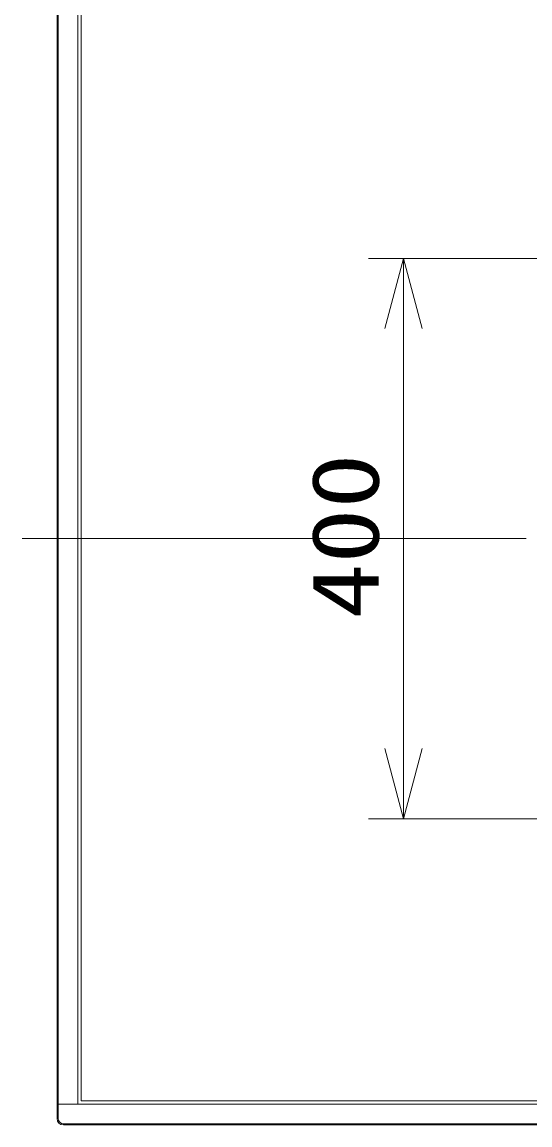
# Model space of a CAD drawing. Units: millimetres on the paper. Extents: x -63 to 65, y -59 to 59.
# Drawn here: x -52.77 to -34.64, y -2.95 to 36.42 of the extents above; entities that cross this region are included whole.
import ezdxf
from ezdxf.enums import TextEntityAlignment as Align

# ---------------------------------------------------------------- set-up
doc = ezdxf.new("R2010")
doc.units = ezdxf.units.MM
doc.linetypes.add('LONG_CHAIN', pattern=[21, 18, -1, 1, -1])
for name, color, linetype, lineweight in [('0-3_GAIKEI', 4, 'Continuous', 9), ('0-4_SUNPOU', 7, 'Continuous', 9), ('0-5_0', 7, 'Continuous', 9)]:
    doc.layers.add(name, color=color, linetype=linetype, lineweight=lineweight)
doc.styles.add('ＭＳ ゴシック', font='')
doc.styles.get('ＭＳ ゴシック').set_extended_font_data('MS Gothic')

# ---------------------------------------------------------------- blocks, each defined once
blk = doc.blocks.new('_Open30')
at = {"layer": '0-5_0'}
blk.add_line((0, 0), (-1, 0), dxfattribs=at)
blk.add_lwpolyline([(-1, 0.2679), (0, 0), (-1, -0.2679)], dxfattribs=at)

msp = doc.modelspace()

# ---------------------------------------------------------------- linework, layer by layer
at = {"layer": '0-3_GAIKEI', "color": 7}
for p, q in [((-51.524, -2.204), (-51.524, 38.692)), ((-51.524, -2.724), (-51.524, -2.204)), ((21.365, -2.949), (-51.299, -2.949)), ((-51.03, -2.949), (-50.94, -2.949))]:
    msp.add_line(p, q, dxfattribs=at)
at = {"layer": '0-3_GAIKEI'}
for p, q in [((-51.484, 38.692), (-51.484, -2.204)), ((-50.779, 38.172), (-50.779, -2.204)), ((-51.484, -2.204), (-51.524, -2.204)), ((-51.524, -2.204), (-51.484, -2.204)), ((-51.484, -2.204), (-50.779, -2.204)), ((-51.484, -2.204), (-51.484, -2.724)), ((21.55, -2.204), (-51.484, -2.204)), ((20.733, -2.091), (-50.667, -2.091)), ((-51.524, -2.724), (-51.484, -2.724)), ((-51.299, -2.909), (21.365, -2.909)), ((-51.299, -2.909), (-51.299, -2.949))]:
    msp.add_line(p, q, dxfattribs=at)
at = {"layer": '0-3_GAIKEI', "color": 134, "linetype": 'LONG_CHAIN'}
msp.add_line((-52.774, 17.984), (22.835, 17.984), dxfattribs=at)
at = {"layer": '0-3_GAIKEI'}
msp.add_lwpolyline([(-50.667, -2.091), (-50.667, 38.059), (20.733, 38.059)], dxfattribs=at)
at = {"layer": '0-3_GAIKEI', "color": 7}
msp.add_arc((-51.299, -2.724), 0.225, 180, 270, dxfattribs=at)
at = {"layer": '0-3_GAIKEI'}
msp.add_arc((-51.299, -2.724), 0.185, 180, 270, dxfattribs=at)
at = {"layer": '0-4_SUNPOU'}
for p, q in [((-26.967, 27.984), (-40.409, 27.984)), ((-39.159, 25.484), (-39.159, 10.484)), ((-26.967, 7.984), (-40.409, 7.984))]:
    msp.add_line(p, q, dxfattribs=at)

# ---------------------------------------------------------------- block references
at = {"layer": '0-4_SUNPOU', "xscale": 2.5, "yscale": 2.5}
for p, rotation in [((-39.159, 27.984), 90), ((-39.159, 7.984), 270)]:
    msp.add_blockref('_Open30', p, dxfattribs=dict(at, rotation=rotation))

# ---------------------------------------------------------------- texts
at = {"layer": '0-4_SUNPOU', "style": 'ＭＳ ゴシック', "width": 1.2}
msp.add_text('400', height=2.405, rotation=90, dxfattribs=at).set_placement((-39.321, 15.127), align=Align.BOTTOM_LEFT)

doc.saveas('drawing.dxf')
